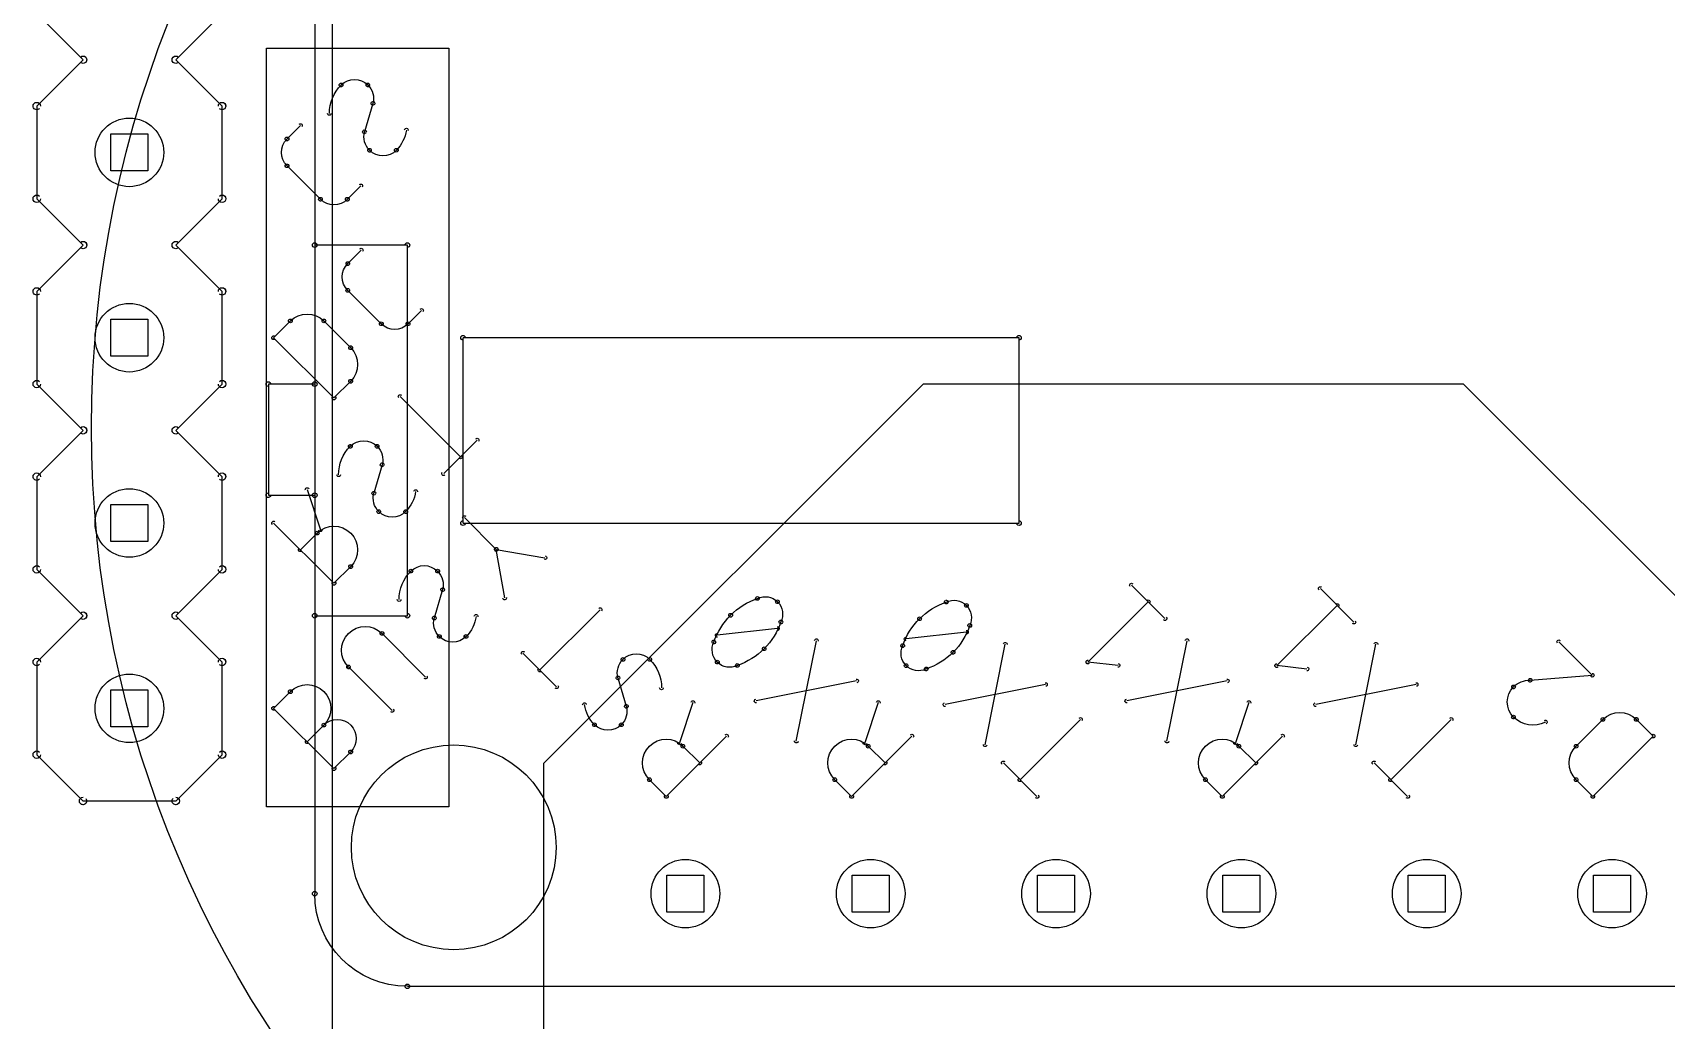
# Model space of a CAD drawing. Header units: centimetres. Extents: x -1.8 to 11.4, y -8.6 to 8.2.
# Drawn here: x 4.439 to 6.678, y -6.143 to -4.789 of the extents above; entities that cross this region are included whole.
import ezdxf

# ---------------------------------------------------------------- set-up
doc = ezdxf.new("R2010")
doc.units = ezdxf.units.CM
doc.header["$MEASUREMENT"] = 0
for name, color, linetype in [('ChronoDot_chronodor', 7, 'Continuous'), ('digibaro_board v7_digibaro_v2', 7, 'Continuous'), ('PCB_board_profile', 7, 'Continuous')]:
    doc.layers.add(name, color=color, linetype=linetype)

# ---------------------------------------------------------------- blocks, each defined once
blk = doc.blocks.new('PCB')
at = {"layer": 'PCB_board_profile'}
blk.add_line((4.85, 7.55), (4.85, 0.34), dxfattribs=at)
blk = doc.blocks.new('ChronoDot')
at = {"layer": 'ChronoDot_chronodor'}
for p, q in [((4.76, 2.44), (5.01, 2.44)), ((4.76, 1.4), (4.76, 2.44)), ((5.01, 2.44), (5.01, 1.4)), ((5.1402, 1.46), (5.6602, 1.98)), ((5.6602, 1.98), (6.3998, 1.98)), ((6.3998, 1.98), (6.9198, 1.46)), ((5.1402, 0.7), (5.1402, 1.46)), ((5.01, 1.4), (4.76, 1.4))]:
    blk.add_line(p, q, dxfattribs=at)
blk.add_circle((6.03, 1.92), 1.51, dxfattribs=at)
blk = doc.blocks.new('digibaro_boardv7')
at = {"layer": 'digibaro_board v7_digibaro_v2'}
for p, q in [((4.953, 6.096), (10.287, 6.096)), ((5.3086, 5.9944), (5.3086, 5.9436)), ((5.3594, 5.9944), (5.3086, 5.9944)), ((5.3594, 5.9436), (5.3594, 5.9944)), ((5.5626, 5.9944), (5.5626, 5.9436)), ((5.6134, 5.9944), (5.5626, 5.9944)), ((5.6134, 5.9436), (5.6134, 5.9944)), ((5.8166, 5.9944), (5.8166, 5.9436)), ((5.8674, 5.9944), (5.8166, 5.9944)), ((5.8674, 5.9436), (5.8674, 5.9944)), ((6.1214, 5.9944), (6.0706, 5.9944)), ((6.0706, 5.9944), (6.0706, 5.9436)), ((6.1214, 5.9436), (6.1214, 5.9944)), ((6.3246, 5.9944), (6.3246, 5.9436)), ((6.3754, 5.9944), (6.3246, 5.9944)), ((6.3754, 5.9436), (6.3754, 5.9944)), ((6.5786, 5.9944), (6.5786, 5.9436)), ((6.6294, 5.9944), (6.5786, 5.9944)), ((6.6294, 5.9436), (6.6294, 5.9944)), ((4.826, 5.588), (4.826, 5.969)), ((5.3086, 5.9436), (5.3594, 5.9436)), ((5.5626, 5.9436), (5.6134, 5.9436)), ((5.8166, 5.9436), (5.8674, 5.9436)), ((6.0706, 5.9436), (6.1214, 5.9436)), ((6.3246, 5.9436), (6.3754, 5.9436)), ((6.5786, 5.9436), (6.6294, 5.9436)), ((4.5085, 5.842), (4.445, 5.7785)), ((4.6355, 5.842), (4.5085, 5.842)), ((4.699, 5.7785), (4.6355, 5.842)), ((5.3077, 5.8357), (5.2847, 5.8128)), ((5.3903, 5.7531), (5.3077, 5.8357)), ((5.5617, 5.8357), (5.5388, 5.8128)), ((5.6443, 5.7531), (5.5617, 5.8357)), ((5.8157, 5.8357), (5.7698, 5.7898)), ((6.0697, 5.8357), (6.0468, 5.8128)), ((6.1523, 5.7531), (6.0697, 5.8357)), ((6.3237, 5.8357), (6.2778, 5.7898)), ((6.5777, 5.8357), (6.5548, 5.8128)), ((6.6603, 5.7531), (6.5777, 5.8357)), ((5.8754, 5.7302), (5.7928, 5.8128)), ((6.3834, 5.7302), (6.3008, 5.8128)), ((4.445, 5.6515), (4.445, 5.7785)), ((4.699, 5.7785), (4.699, 5.6515)), ((4.7697, 5.715), (4.8523, 5.7976)), ((4.8523, 5.7976), (4.8753, 5.7747)), ((5.3306, 5.7669), (5.3536, 5.7898)), ((5.5846, 5.7669), (5.6076, 5.7898)), ((6.0926, 5.7669), (6.1156, 5.7898)), ((4.8156, 5.7609), (4.8385, 5.7379)), ((5.3444, 5.7072), (5.3261, 5.7623)), ((5.486, 5.76), (5.5135, 5.6223)), ((5.5984, 5.7072), (5.5801, 5.7623)), ((5.7448, 5.7649), (5.7724, 5.6272)), ((5.994, 5.76), (6.0215, 5.6223)), ((6.1064, 5.7072), (6.0881, 5.7623)), ((6.2528, 5.7649), (6.2804, 5.6272)), ((6.5548, 5.7669), (6.5915, 5.7302)), ((4.5466, 5.7404), (4.5466, 5.6896)), ((4.5974, 5.7404), (4.5466, 5.7404)), ((4.5974, 5.6896), (4.5974, 5.7404)), ((6.6374, 5.7302), (6.6603, 5.7531)), ((4.7926, 5.6921), (4.7697, 5.715)), ((4.9319, 5.718), (4.8723, 5.6583)), ((5.2416, 5.6732), (5.253, 5.7122)), ((5.8275, 5.6823), (5.6898, 5.7098)), ((6.3355, 5.6823), (6.1978, 5.7098)), ((4.5466, 5.6896), (4.5974, 5.6896)), ((5.5686, 5.6774), (5.4309, 5.7049)), ((6.0766, 5.6774), (5.9389, 5.7049)), ((4.9182, 5.6124), (4.9778, 5.6721)), ((5.1574, 5.6854), (5.1114, 5.6395)), ((6.4919, 5.6765), (6.5768, 5.6696)), ((6.5768, 5.6696), (6.5309, 5.6237)), ((4.5085, 5.588), (4.445, 5.6515)), ((4.699, 5.6515), (4.6355, 5.588)), ((5.217, 5.5798), (5.1344, 5.6624)), ((5.9269, 5.6562), (5.8856, 5.6516)), ((5.8856, 5.6516), (5.9682, 5.569)), ((6.1858, 5.6611), (6.1445, 5.6565)), ((6.1445, 5.6565), (6.2271, 5.5739)), ((5.7191, 5.6106), (5.6365, 5.6198)), ((5.4602, 5.6057), (5.3776, 5.6149)), ((4.445, 5.5245), (4.5085, 5.588)), ((4.6355, 5.588), (4.699, 5.5245)), ((4.826, 5.588), (4.953, 5.588)), ((4.826, 5.4229), (4.826, 5.588)), ((4.953, 5.588), (4.953, 5.08)), ((5.0013, 5.5523), (4.9898, 5.5913)), ((5.9912, 5.592), (5.9453, 5.5461)), ((6.2501, 5.5968), (6.2042, 5.5509)), ((5.0863, 5.5636), (5.0748, 5.4971)), ((4.7697, 5.461), (4.8523, 5.5436)), ((4.8523, 5.5436), (4.8753, 5.5207)), ((4.445, 5.3975), (4.445, 5.5245)), ((4.699, 5.5245), (4.699, 5.3975)), ((5.0748, 5.4971), (5.1414, 5.5086)), ((4.5466, 5.4864), (4.5466, 5.4356)), ((4.5974, 5.4864), (4.5466, 5.4864)), ((4.5974, 5.4356), (4.5974, 5.4864)), ((4.8294, 5.4748), (4.8064, 5.4977)), ((5.0312, 5.4535), (5.0748, 5.4971)), ((4.8156, 5.4151), (4.8339, 5.4702)), ((5.0292, 5.461), (5.0292, 5.207)), ((5.0292, 5.461), (5.7912, 5.461)), ((5.7912, 5.461), (5.7912, 5.207)), ((4.5466, 5.4356), (4.5974, 5.4356)), ((4.7625, 5.4229), (4.826, 5.4229)), ((4.7625, 5.2705), (4.7625, 5.4229)), ((4.826, 5.2705), (4.826, 5.4229)), ((4.9184, 5.3811), (4.907, 5.4201)), ((4.5085, 5.334), (4.445, 5.3975)), ((4.699, 5.3975), (4.6355, 5.334)), ((5.0027, 5.3933), (5.0486, 5.3474)), ((4.943, 5.2877), (5.0256, 5.3703)), ((4.445, 5.2705), (4.5085, 5.334)), ((4.6355, 5.334), (4.699, 5.2705)), ((4.7697, 5.207), (4.8523, 5.2896)), ((4.8523, 5.2896), (4.8753, 5.2667)), ((4.445, 5.1435), (4.445, 5.2705)), ((4.699, 5.2705), (4.699, 5.1435)), ((4.826, 5.2705), (4.7625, 5.2705)), ((4.826, 5.08), (4.826, 5.2705)), ((4.5466, 5.2324), (4.5466, 5.1816)), ((4.5974, 5.2324), (4.5466, 5.2324)), ((4.5974, 5.1816), (4.5974, 5.2324)), ((4.8753, 5.2208), (4.8385, 5.184)), ((4.7926, 5.184), (4.7697, 5.207)), ((5.7912, 5.207), (5.0292, 5.207)), ((4.5466, 5.1816), (4.5974, 5.1816)), ((4.8713, 5.1421), (4.9172, 5.188)), ((4.9539, 5.188), (4.9723, 5.1696)), ((4.5085, 5.08), (4.445, 5.1435)), ((4.699, 5.1435), (4.6355, 5.08)), ((4.8897, 5.087), (4.8713, 5.1054)), ((4.5085, 5.08), (4.445, 5.0165)), ((4.699, 5.0165), (4.6355, 5.08)), ((4.953, 5.08), (4.826, 5.08)), ((4.826, 3.683), (4.826, 5.08)), ((4.445, 4.8895), (4.445, 5.0165)), ((4.699, 5.0165), (4.699, 4.8895)), ((4.788, 4.9714), (4.8339, 5.0173)), ((4.8707, 5.0173), (4.889, 4.9989)), ((4.5466, 4.9784), (4.5466, 4.9276)), ((4.5974, 4.9784), (4.5466, 4.9784)), ((4.5974, 4.9276), (4.5974, 4.9784)), ((4.5466, 4.9276), (4.5974, 4.9276)), ((4.8064, 4.9163), (4.788, 4.9346)), ((4.9057, 4.8858), (4.8942, 4.9248)), ((4.5085, 4.826), (4.445, 4.8895)), ((4.699, 4.8895), (4.6355, 4.826)), ((4.445, 4.7625), (4.5085, 4.826)), ((4.6355, 4.826), (4.699, 4.7625))]:
    blk.add_line(p, q, dxfattribs=at)
for centre, radius, start, end in [((4.953, 5.969), 0.127, 90.0013, 179.9987), ((4.953, 6.096), 0.00318, 90, 270), ((4.953, 6.096), 0.00318, 270, 90), ((5.0165, 5.9055), 0.1403, 90, 270), ((5.0165, 5.9055), 0.1403, 270, 90), ((5.334, 5.969), 0.047, 0, 180), ((5.334, 5.969), 0.047, 0, 180), ((5.588, 5.969), 0.047, 0, 180), ((5.588, 5.969), 0.047, 0, 180), ((5.842, 5.969), 0.047, 0, 180), ((5.842, 5.969), 0.047, 0, 180), ((6.096, 5.969), 0.047, 0, 180), ((6.096, 5.969), 0.047, 0, 180), ((6.35, 5.969), 0.047, 0, 180), ((6.35, 5.969), 0.047, 0, 180), ((6.604, 5.969), 0.047, 0, 180), ((6.604, 5.969), 0.047, 0, 180), ((4.826, 5.969), 0.00318, 0, 180), ((4.826, 5.969), 0.00318, 180, 0), ((5.334, 5.969), 0.047, 180, 0), ((5.334, 5.969), 0.047, 180, 0), ((5.588, 5.969), 0.047, 180, 0), ((5.588, 5.969), 0.047, 180, 0), ((5.842, 5.969), 0.047, 180, 0), ((5.842, 5.969), 0.047, 180, 0), ((6.096, 5.969), 0.047, 180, 0), ((6.096, 5.969), 0.047, 180, 0), ((6.35, 5.969), 0.047, 180, 0), ((6.35, 5.969), 0.047, 180, 0), ((6.604, 5.969), 0.047, 180, 0), ((6.604, 5.969), 0.047, 180, 0), ((4.5085, 5.842), 0.00508, 90, 270), ((4.5085, 5.842), 0.00508, 315, 135), ((4.6355, 5.842), 0.00508, 45, 225), ((4.6355, 5.842), 0.00508, 270, 90), ((5.3077, 5.8357), 0.00254, 45, 225), ((5.3077, 5.8357), 0.00254, 315, 135), ((5.5617, 5.8357), 0.00254, 45, 225), ((5.5617, 5.8357), 0.00254, 315, 135), ((5.8157, 5.8357), 0.00254, 315, 135), ((6.0697, 5.8357), 0.00254, 45, 225), ((6.0697, 5.8357), 0.00254, 315, 135), ((6.3237, 5.8357), 0.00254, 315, 135), ((6.5777, 5.8357), 0.00254, 45, 225), ((6.5777, 5.8357), 0.00254, 315, 135), ((4.8523, 5.7976), 0.00254, 45, 225), ((4.8523, 5.7976), 0.00254, 315, 135), ((5.3077, 5.7898), 0.0325, 135, 315), ((5.2847, 5.8128), 0.00254, 135, 315), ((5.2847, 5.8128), 0.00254, 315, 135), ((5.5617, 5.7898), 0.0325, 135, 315), ((5.5387, 5.8128), 0.00254, 135, 315), ((5.5387, 5.8128), 0.00254, 315, 135), ((5.7927, 5.8128), 0.00254, 45, 225), ((6.0697, 5.7898), 0.0325, 135, 315), ((6.0467, 5.8128), 0.00254, 135, 315), ((6.0467, 5.8128), 0.00254, 315, 135), ((6.3007, 5.8128), 0.00254, 45, 225), ((6.5777, 5.7898), 0.0325, 135.0013, 224.9987), ((6.5547, 5.8128), 0.00254, 135, 315), ((6.5547, 5.8128), 0.00254, 315, 135), ((4.445, 5.7785), 0.00508, 0, 180), ((4.445, 5.7785), 0.00508, 135, 315), ((4.699, 5.7785), 0.00508, 360, 180), ((4.699, 5.7785), 0.00508, 225, 45), ((4.8753, 5.7747), 0.00254, 45, 225), ((5.3536, 5.7898), 0.00254, 315, 135), ((5.6076, 5.7898), 0.00254, 315, 135), ((5.7698, 5.7898), 0.00255, 135, 315), ((6.1156, 5.7898), 0.00254, 315, 135), ((6.2778, 5.7898), 0.00255, 135, 315), ((4.572, 5.715), 0.047, 90, 270), ((4.572, 5.715), 0.047, 90, 270), ((4.572, 5.715), 0.047, 270, 90), ((4.572, 5.715), 0.047, 270, 90), ((4.8156, 5.7609), 0.00254, 45, 225), ((4.8569, 5.7563), 0.026, 225, 45), ((4.8753, 5.7747), 0.00254, 225, 45), ((5.3261, 5.7623), 0.00254, 18.3636, 198.3636), ((5.3306, 5.7669), 0.00254, 134.9203, 314.9203), ((5.3306, 5.7669), 0.00254, 314.9203, 134.9203), ((5.3903, 5.7531), 0.00254, 225.0797, 45.0797), ((5.486, 5.76), 0.00254, 11.2435, 191.2435), ((5.5801, 5.7623), 0.00254, 18.3636, 198.3636), ((5.5846, 5.7669), 0.00254, 134.9203, 314.9203), ((5.5846, 5.7669), 0.00254, 314.9203, 134.9203), ((5.6443, 5.7531), 0.00254, 225.0797, 45.0797), ((5.7449, 5.7649), 0.00254, 11.2216, 191.2216), ((5.994, 5.76), 0.00254, 11.2435, 191.2435), ((6.0881, 5.7623), 0.00254, 18.3636, 198.3636), ((6.0926, 5.7669), 0.00254, 134.9203, 314.9203), ((6.0926, 5.7669), 0.00254, 314.9203, 134.9203), ((6.1523, 5.7531), 0.00254, 225.0797, 45.0797), ((6.2529, 5.7649), 0.00254, 11.2216, 191.2216), ((6.5547, 5.7669), 0.00254, 45.0797, 225.0797), ((6.5547, 5.7669), 0.00254, 225.0797, 45.0797), ((6.6603, 5.7531), 0.00254, 314.9203, 134.9203), ((6.6603, 5.7531), 0.00254, 225.0797, 45.0797), ((4.8156, 5.715), 0.0325, 225, 45), ((4.8385, 5.7379), 0.00254, 45.0797, 225.0797), ((4.8385, 5.7379), 0.00254, 45.0797, 225.0797), ((4.8385, 5.7379), 0.00254, 225.0797, 45.0797), ((5.2439, 5.703), 0.0487, 134.9975, 171.8724), ((5.2094, 5.7375), 0.00254, 135, 315), ((5.2094, 5.7375), 0.00254, 315, 135), ((5.2278, 5.7191), 0.026, 45.0013, 134.9987), ((5.2462, 5.7375), 0.00254, 45, 225), ((5.2462, 5.7375), 0.00254, 225, 45), ((5.2275, 5.7188), 0.0264, 345.493, 44.9904), ((5.8754, 5.7302), 0.00254, 225.0797, 45.0797), ((6.3834, 5.7302), 0.00254, 225.0797, 45.0797), ((6.4955, 5.7004), 0.0375, 62.9382, 134.9963), ((6.5125, 5.7338), 0.00254, 242.9302, 62.9302), ((6.5915, 5.7302), 0.00254, 45.0797, 225.0797), ((6.5915, 5.7302), 0.00254, 225.0797, 45.0797), ((6.6374, 5.7302), 0.00254, 134.9203, 314.9203), ((6.6374, 5.7302), 0.00254, 314.9203, 134.9203), ((4.7697, 5.715), 0.00254, 45.0797, 225.0797), ((4.7697, 5.715), 0.00254, 134.9203, 314.9203), ((4.9319, 5.718), 0.00254, 315, 135), ((5.1957, 5.7099), 0.00254, 171.854, 351.854), ((5.253, 5.7122), 0.00254, 165.5262, 345.5262), ((5.253, 5.7122), 0.00254, 343.5596, 163.5596), ((5.6898, 5.7098), 0.00254, 78.7784, 258.7784), ((6.1978, 5.7098), 0.00254, 78.7784, 258.7784), ((6.4896, 5.7063), 0.0292, 135.0013, 224.9987), ((6.4689, 5.727), 0.00254, 135, 315), ((6.4689, 5.727), 0.00254, 315, 135), ((6.6144, 5.7531), 0.0325, 225.0013, 314.9987), ((4.7926, 5.6921), 0.00254, 45.0797, 225.0797), ((4.7926, 5.6921), 0.00254, 225.0797, 45.0797), ((5.1574, 5.6854), 0.00254, 314.9203, 134.9203), ((5.2464, 5.6867), 0.0549, 315.0089, 0.2486), ((5.3012, 5.687), 0.00254, 0.2256, 180.2256), ((5.3444, 5.7072), 0.00254, 198.3636, 18.3636), ((5.4309, 5.7049), 0.00254, 78.6458, 258.6458), ((5.5984, 5.7072), 0.00254, 198.3636, 18.3636), ((5.9389, 5.7049), 0.00254, 78.6458, 258.6458), ((6.1064, 5.7072), 0.00254, 198.3636, 18.3636), ((6.4689, 5.6856), 0.00254, 45, 225), ((6.4689, 5.6856), 0.00254, 225, 45), ((4.9778, 5.6721), 0.00254, 315, 135), ((5.1344, 5.6624), 0.00254, 45.0797, 225.0797), ((5.2416, 5.6732), 0.00254, 163.6359, 343.6359), ((5.2416, 5.6732), 0.00254, 345.5262, 165.5262), ((5.2671, 5.6666), 0.0264, 165.493, 224.9904), ((5.5686, 5.6774), 0.00254, 258.7565, 78.7565), ((5.8275, 5.6823), 0.00254, 258.668, 78.668), ((6.0766, 5.6774), 0.00254, 258.7565, 78.7565), ((6.3355, 5.6823), 0.00254, 258.668, 78.668), ((6.4911, 5.7078), 0.0314, 225.0063, 271.3908), ((6.4919, 5.6765), 0.00254, 85.3676, 265.3676), ((6.4919, 5.6765), 0.00254, 271.3532, 91.3532), ((6.5768, 5.6696), 0.00254, 315.0797, 135.0797), ((6.5768, 5.6696), 0.00254, 265.3767, 85.3767), ((4.445, 5.6515), 0.00508, 45, 225), ((4.445, 5.6515), 0.00508, 180, 0), ((4.699, 5.6515), 0.00508, 180, 0), ((4.699, 5.6515), 0.00508, 315, 135), ((4.8952, 5.6354), 0.0325, 135.0062, 315.0062), ((4.8723, 5.6583), 0.00254, 135, 315), ((4.8723, 5.6583), 0.00254, 315, 135), ((5.2485, 5.648), 0.00254, 44.9203, 224.9203), ((5.2485, 5.648), 0.00254, 224.9203, 44.9203), ((5.2668, 5.6663), 0.026, 225.0013, 314.9987), ((5.2852, 5.648), 0.00254, 135.0797, 315.0797), ((5.2852, 5.648), 0.00254, 315.0797, 135.0797), ((5.3946, 5.6347), 0.024, 135.0034, 206.0652), ((5.3776, 5.6516), 0.00254, 135, 315), ((5.3776, 5.6516), 0.00254, 315, 135), ((5.3946, 5.6347), 0.024, 63.921, 135.0036), ((5.4052, 5.6562), 0.00254, 71.0662, 251.0662), ((5.4052, 5.6562), 0.00254, 243.9892, 63.9892), ((5.3738, 5.5652), 0.0963, 44.9916, 70.9836), ((5.6535, 5.6395), 0.024, 135.0068, 206.0686), ((5.6365, 5.6565), 0.00254, 135, 315), ((5.6365, 5.6565), 0.00254, 315, 135), ((5.6535, 5.6395), 0.024, 63.921, 135.0036), ((5.664, 5.6611), 0.00254, 71.0296, 251.0296), ((5.664, 5.6611), 0.00254, 243.9397, 63.9397), ((5.6327, 5.5701), 0.0963, 44.9986, 70.9906), ((5.8856, 5.6516), 0.00254, 96.3277, 276.3277), ((5.8856, 5.6516), 0.00254, 45, 225), ((5.9269, 5.6562), 0.00254, 276.4398, 96.4398), ((6.1445, 5.6565), 0.00254, 96.3277, 276.3277), ((6.1445, 5.6565), 0.00254, 45, 225), ((6.1858, 5.6611), 0.00254, 276.3277, 96.3277), ((5.015, 5.5982), 0.026, 45.0013, 134.9987), ((5.1115, 5.6395), 0.00254, 135, 315), ((5.373, 5.6241), 0.00254, 18.9338, 198.9338), ((5.373, 5.6241), 0.00254, 206.0108, 26.0108), ((5.4641, 5.6555), 0.0963, 199.0094, 225.0014), ((5.4419, 5.6333), 0.00254, 45, 225), ((5.4419, 5.6333), 0.00254, 225, 45), ((5.3738, 5.5652), 0.0963, 19.0164, 45.0084), ((5.5135, 5.6223), 0.00254, 191.3542, 11.3542), ((5.6319, 5.629), 0.00254, 18.9704, 198.9704), ((5.6319, 5.629), 0.00254, 206.0603, 26.0603), ((5.7229, 5.6603), 0.0963, 199.0094, 225.0014), ((5.6365, 5.6198), 0.00254, 83.6723, 263.6723), ((5.7008, 5.6382), 0.00254, 45, 225), ((5.7008, 5.6382), 0.00254, 225, 45), ((5.6327, 5.5701), 0.0963, 19.0094, 45.0014), ((5.7724, 5.6272), 0.00254, 191.2435, 11.2435), ((6.0215, 5.6223), 0.00254, 191.3542, 11.3542), ((6.2804, 5.6272), 0.00254, 191.2435, 11.2435), ((6.5309, 5.6237), 0.00254, 135, 315), ((4.9182, 5.6124), 0.00254, 135, 315), ((4.9182, 5.6124), 0.00254, 315, 135), ((5.0153, 5.5979), 0.0264, 135.0096, 194.507), ((4.9967, 5.6165), 0.00254, 135, 315), ((4.9967, 5.6165), 0.00254, 315, 135), ((5.0334, 5.6165), 0.00254, 45, 225), ((5.0334, 5.6165), 0.00254, 225, 45), ((4.999, 5.5821), 0.0487, 8.1276, 45.0025), ((5.3776, 5.6149), 0.00254, 83.6723, 263.6723), ((5.4602, 5.6057), 0.00254, 263.6723, 83.6723), ((5.4648, 5.5966), 0.00254, 26.0108, 206.0108), ((5.4648, 5.5966), 0.00254, 198.9338, 18.9338), ((5.7191, 5.6106), 0.00254, 263.6723, 83.6723), ((5.7021, 5.5909), 0.024, 314.9964, 26.079), ((5.7237, 5.6014), 0.00254, 26.0603, 206.0603), ((5.7237, 5.6014), 0.00254, 198.9704, 18.9704), ((6.2501, 5.5968), 0.00254, 315.0797, 135.0797), ((4.5085, 5.588), 0.00508, 315, 135), ((4.5085, 5.588), 0.00508, 225, 45), ((4.6355, 5.588), 0.00508, 45, 225), ((4.6355, 5.588), 0.00508, 135, 315), ((4.826, 5.588), 0.00318, 90, 270), ((4.826, 5.588), 0.00318, 0, 180), ((4.826, 5.588), 0.00318, 180, 0), ((4.953, 5.588), 0.00318, 0, 180), ((4.953, 5.588), 0.00317, 270, 90), ((4.9898, 5.5913), 0.00254, 16.3641, 196.3641), ((4.9898, 5.5913), 0.00254, 194.4738, 14.4738), ((5.0472, 5.589), 0.00254, 188.146, 8.146), ((5.217, 5.5798), 0.00254, 224.9203, 44.9203), ((5.396, 5.5874), 0.00254, 45, 225), ((5.396, 5.5874), 0.00254, 225, 45), ((5.4641, 5.6554), 0.0963, 224.9916, 250.9836), ((5.4433, 5.586), 0.024, 314.9964, 26.079), ((5.6549, 5.5923), 0.00254, 45, 225), ((5.6549, 5.5923), 0.00254, 225, 45), ((5.7229, 5.6603), 0.0963, 224.9986, 250.9906), ((5.7191, 5.5739), 0.00254, 135, 315), ((5.7191, 5.5739), 0.00254, 315, 135), ((5.9912, 5.592), 0.00254, 315, 135), ((6.2271, 5.5739), 0.00254, 225, 45), ((4.9416, 5.566), 0.00254, 359.7744, 179.7744), ((4.9965, 5.5658), 0.0549, 179.764, 225.0037), ((5.0013, 5.5523), 0.00254, 14.4738, 194.4738), ((5.0013, 5.5523), 0.00254, 196.3641, 16.3641), ((5.0863, 5.5636), 0.00254, 350.2597, 170.2597), ((5.4327, 5.5644), 0.00254, 63.9892, 243.9892), ((5.4327, 5.5644), 0.00254, 251.0662, 71.0662), ((5.4433, 5.586), 0.024, 243.921, 315.0036), ((5.4602, 5.569), 0.00254, 135, 315), ((5.4602, 5.569), 0.00254, 315, 135), ((5.6916, 5.5693), 0.00254, 63.9397, 243.9397), ((5.6916, 5.5693), 0.00254, 250.9229, 70.9229), ((5.7021, 5.5909), 0.024, 243.921, 315.0036), ((5.9682, 5.569), 0.00254, 225, 45), ((6.2042, 5.5509), 0.00254, 135, 315), ((4.8523, 5.5436), 0.00254, 45, 225), ((4.8523, 5.5436), 0.00254, 315, 135), ((4.9757, 5.5457), 0.0264, 315.0096, 14.507), ((5.9453, 5.5461), 0.00254, 135, 315), ((4.445, 5.5245), 0.00508, 0, 180), ((4.445, 5.5245), 0.00508, 135, 315), ((4.572, 5.461), 0.047, 90, 270), ((4.572, 5.461), 0.047, 90, 270), ((4.572, 5.461), 0.047, 270, 90), ((4.572, 5.461), 0.047, 270, 90), ((4.699, 5.5245), 0.00508, 0, 180), ((4.699, 5.5245), 0.00508, 225, 45), ((4.8523, 5.4977), 0.0325, 225, 45), ((4.8753, 5.5207), 0.00254, 45, 225), ((4.8753, 5.5207), 0.00254, 225, 45), ((4.9577, 5.527), 0.00254, 45, 225), ((4.9577, 5.527), 0.00254, 224.9203, 44.9203), ((4.976, 5.5454), 0.026, 225.0013, 314.9987), ((4.9944, 5.527), 0.00254, 135, 315), ((4.9944, 5.527), 0.00254, 315, 135), ((5.1414, 5.5086), 0.00254, 279.8513, 99.8513), ((4.8064, 5.4977), 0.00254, 45, 225), ((5.0748, 5.4971), 0.00254, 99.7594, 279.7594), ((5.0748, 5.4971), 0.00254, 170.2406, 350.2406), ((5.0748, 5.4971), 0.00254, 315.0797, 135.0797), ((4.8294, 5.4748), 0.00254, 45.0797, 225.0797), ((4.8294, 5.4748), 0.00254, 225.0797, 45.0797), ((4.8339, 5.4702), 0.00254, 341.6364, 161.6364), ((5.0292, 5.461), 0.00318, 0, 180), ((5.0292, 5.461), 0.00318, 90, 270), ((5.7912, 5.461), 0.00317, 360, 180), ((5.7912, 5.461), 0.00318, 270, 90), ((4.7697, 5.461), 0.00254, 134.9203, 314.9203), ((4.9325, 5.4267), 0.0264, 135.0096, 194.507), ((4.9138, 5.4454), 0.00254, 135, 315), ((4.9138, 5.4454), 0.00254, 315, 135), ((4.9322, 5.427), 0.026, 45.0013, 134.9987), ((4.9506, 5.4454), 0.00254, 45, 225), ((4.9506, 5.4454), 0.00254, 225, 45), ((4.9161, 5.4109), 0.0487, 8.1276, 45.0025), ((5.0312, 5.4535), 0.00254, 135, 315), ((4.7625, 5.4229), 0.00318, 360, 180), ((4.7625, 5.4229), 0.00318, 90, 270), ((4.826, 5.4229), 0.00318, 0, 180), ((4.826, 5.4229), 0.00318, 180, 0), ((4.826, 5.4229), 0.00318, 270, 90), ((4.907, 5.4201), 0.00254, 16.4404, 196.4404), ((4.907, 5.4201), 0.00254, 194.4738, 14.4738), ((4.445, 5.3975), 0.00508, 45, 225), ((4.445, 5.3975), 0.00508, 180, 0), ((4.699, 5.3975), 0.00508, 180, 0), ((4.699, 5.3975), 0.00508, 315, 135), ((4.8156, 5.4151), 0.00254, 161.6364, 341.6364), ((4.8588, 5.3949), 0.00254, 359.774, 179.774), ((4.9643, 5.4178), 0.00254, 188.146, 8.146), ((4.9136, 5.3946), 0.0549, 179.7514, 224.9911), ((4.8929, 5.3745), 0.0264, 315.0096, 14.507), ((4.9184, 5.3811), 0.00254, 14.4738, 194.4738), ((4.9184, 5.3811), 0.00254, 196.3641, 16.3641), ((5.0026, 5.3933), 0.00254, 45.0797, 225.0797), ((4.8748, 5.3559), 0.00254, 44.9203, 224.9203), ((4.8748, 5.3559), 0.00254, 224.9203, 44.9203), ((4.8932, 5.3742), 0.026, 225.0013, 314.9987), ((4.9115, 5.3559), 0.00254, 135.0797, 315.0797), ((4.9115, 5.3559), 0.00254, 315.0797, 135.0797), ((5.0256, 5.3703), 0.00254, 314.9203, 134.9203), ((4.5085, 5.334), 0.00508, 315, 135), ((4.5085, 5.334), 0.00508, 225, 45), ((4.6355, 5.334), 0.00508, 45, 225), ((4.6355, 5.334), 0.00508, 135, 315), ((5.0485, 5.3474), 0.00254, 225, 45), ((4.8523, 5.2896), 0.00254, 45, 225), ((4.8523, 5.2896), 0.00254, 315, 135), ((4.943, 5.2877), 0.00254, 135.0797, 315.0797), ((4.445, 5.2705), 0.00508, 0, 180), ((4.445, 5.2705), 0.00508, 135, 315), ((4.699, 5.2705), 0.00508, 0, 180), ((4.699, 5.2705), 0.00508, 225, 45), ((4.7625, 5.2705), 0.00317, 90, 270), ((4.7625, 5.2705), 0.00318, 180, 360), ((4.826, 5.2705), 0.00318, 0, 180), ((4.826, 5.2705), 0.00318, 180, 0), ((4.826, 5.2705), 0.00318, 270, 90), ((4.8753, 5.2667), 0.00254, 45, 225), ((4.8753, 5.2667), 0.00254, 225, 45), ((4.8523, 5.2437), 0.0325, 315.0013, 44.9987), ((4.572, 5.207), 0.047, 90, 270), ((4.572, 5.207), 0.047, 90, 270), ((4.572, 5.207), 0.047, 270, 90), ((4.572, 5.207), 0.047, 270, 90), ((4.8753, 5.2208), 0.00254, 134.9203, 314.9203), ((4.8753, 5.2208), 0.00254, 314.9203, 134.9203), ((4.7697, 5.207), 0.00254, 45.0797, 225.0797), ((4.7697, 5.207), 0.00254, 134.9203, 314.9203), ((4.9356, 5.1696), 0.026, 45.0013, 134.9987), ((5.0292, 5.207), 0.00318, 90, 270), ((5.0292, 5.207), 0.00318, 180, 0), ((5.7912, 5.207), 0.00318, 180, 0), ((5.7912, 5.207), 0.00318, 270, 90), ((4.7926, 5.184), 0.00254, 45.0797, 225.0797), ((4.7926, 5.184), 0.00254, 225.0797, 45.0797), ((4.8156, 5.207), 0.0325, 225.0013, 314.9987), ((4.8385, 5.184), 0.00254, 134.9203, 314.9203), ((4.8385, 5.184), 0.00254, 314.9203, 134.9203), ((4.9172, 5.188), 0.00254, 135, 315), ((4.9172, 5.188), 0.00254, 315, 135), ((4.9539, 5.188), 0.00254, 45, 225), ((4.9539, 5.188), 0.00254, 225, 45), ((4.9723, 5.1696), 0.00254, 225, 45), ((4.445, 5.1435), 0.00508, 45, 225), ((4.445, 5.1435), 0.00508, 180, 360), ((4.699, 5.1435), 0.00508, 180, 0), ((4.699, 5.1435), 0.00508, 315, 135), ((4.8897, 5.1237), 0.026, 135.0013, 224.9987), ((4.8713, 5.1421), 0.00254, 135, 315), ((4.8713, 5.1421), 0.00254, 315, 135), ((4.8713, 5.1054), 0.00254, 45, 225), ((4.8713, 5.1054), 0.00254, 225, 45), ((4.5085, 5.08), 0.00508, 315, 135), ((4.5085, 5.08), 0.00508, 225, 45), ((4.6355, 5.08), 0.00508, 45, 225), ((4.6355, 5.08), 0.00508, 135, 315), ((4.826, 5.08), 0.00317, 90, 270), ((4.826, 5.08), 0.00318, 0, 180), ((4.8897, 5.087), 0.00254, 225, 45), ((4.953, 5.08), 0.00317, 270, 90), ((4.826, 5.08), 0.00318, 180, 0), ((4.953, 5.08), 0.00318, 180, 0), ((4.445, 5.0165), 0.00508, 0, 180), ((4.445, 5.0165), 0.00508, 135, 315), ((4.699, 5.0165), 0.00508, 0, 180), ((4.699, 5.0165), 0.00508, 225, 45), ((4.8339, 5.0173), 0.00254, 135, 315), ((4.8339, 5.0173), 0.00254, 315, 135), ((4.8523, 4.9989), 0.026, 45.0013, 134.9987), ((4.8707, 5.0173), 0.00254, 45, 225), ((4.8707, 5.0173), 0.00254, 225, 45), ((4.572, 4.953), 0.047, 90, 270), ((4.572, 4.953), 0.047, 90, 270), ((4.572, 4.953), 0.047, 270, 90), ((4.572, 4.953), 0.047, 270, 90), ((4.889, 4.9989), 0.00254, 225, 45), ((4.8064, 4.953), 0.026, 135.0013, 224.9987), ((4.788, 4.9714), 0.00254, 134.9203, 314.9203), ((4.788, 4.9714), 0.00254, 315, 135), ((4.9198, 4.9314), 0.0264, 134.9827, 194.4801), ((4.9011, 4.9501), 0.00255, 135, 315), ((4.9011, 4.9501), 0.00255, 315, 135), ((4.9195, 4.9317), 0.026, 45.0013, 134.9987), ((4.9378, 4.9501), 0.00254, 45.0797, 225.0797), ((4.9378, 4.9501), 0.00254, 225.0797, 45.0797), ((4.9034, 4.9156), 0.0487, 8.1276, 45.0025), ((4.788, 4.9346), 0.00254, 45.0797, 225.0797), ((4.788, 4.9346), 0.00254, 225.0797, 45.0797), ((4.8942, 4.9248), 0.00254, 16.3641, 196.3641), ((4.8064, 4.9163), 0.00254, 225.0797, 45.0797), ((4.8942, 4.9248), 0.00254, 194.5021, 14.5021), ((4.9516, 4.9225), 0.00254, 188.146, 8.146), ((4.445, 4.8895), 0.00508, 45, 225), ((4.445, 4.8895), 0.00508, 180, 360), ((4.699, 4.8895), 0.00508, 180, 0), ((4.699, 4.8895), 0.00508, 315, 135), ((4.846, 4.8996), 0.00254, 359.7744, 179.7744), ((4.9009, 4.8994), 0.0548, 179.7691, 225.0089), ((4.8802, 4.8792), 0.0264, 314.9827, 14.4801), ((4.9057, 4.8858), 0.00254, 14.4738, 194.4738), ((4.9057, 4.8858), 0.00254, 196.4404, 16.4404), ((4.8621, 4.8606), 0.00254, 45, 225), ((4.8621, 4.8606), 0.00254, 225, 45), ((4.8805, 4.8789), 0.026, 225.0013, 314.9987), ((4.8988, 4.8606), 0.00254, 135, 315), ((4.8988, 4.8606), 0.00254, 315, 135), ((4.5085, 4.826), 0.00508, 315, 135), ((4.5085, 4.826), 0.00508, 225, 45), ((4.6355, 4.826), 0.00508, 45, 225), ((4.6355, 4.826), 0.00508, 135, 315)]:
    blk.add_arc(centre, radius, start, end, dxfattribs=at)
at = {"extrusion": (1.94289e-16, -2.18953e-47, -1), "rotation": 180}
for name in ['PCB', 'ChronoDot']:
    blk.add_blockref(name, (0, 7.25, 0.9538), dxfattribs=at)

msp = doc.modelspace()

# ---------------------------------------------------------------- block references
at = {"extrusion": (1.94289e-16, -1.91052e-31, -1), "rotation": 180}
msp.add_blockref('digibaro_boardv7', (0, 0), dxfattribs=at)

doc.saveas('drawing.dxf')
